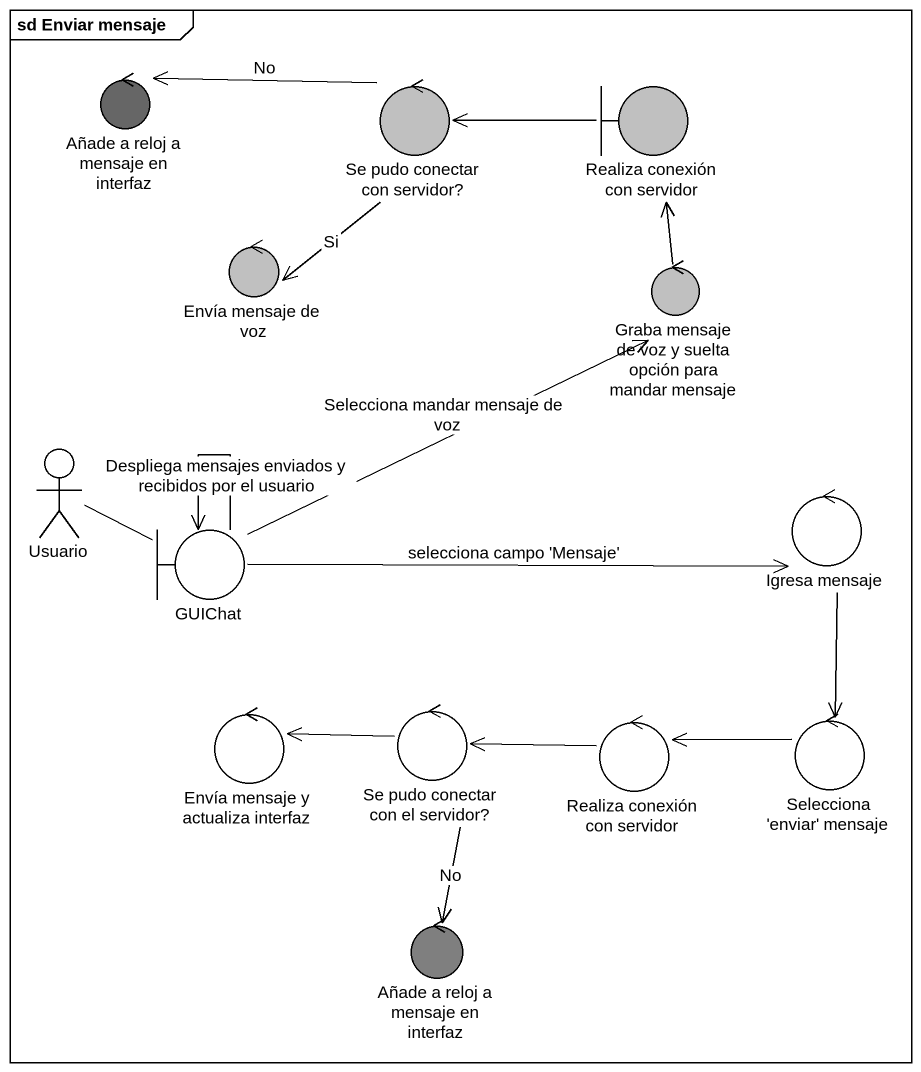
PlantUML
@startuml
mainframe sd Enviar mensaje
control "Añade a reloj a mensaje en interfaz" as Añade_a_reloj_a_mensaje_en #666666
control "Se pudo conectar con servidor?" as Se_pudo_conectar_con #C0C0C0
boundary "Realiza conexión con servidor" as Realiza_conexión_con #C0C0C0
control "Envía mensaje de voz" as Envía_mensaje_de_voz #C0C0C0
control "Graba mensaje de voz y suelta opción para mandar mensaje" as Graba_mensaje_de_voz_y #C0C0C0
actor Usuario
boundary GUIChat
control "Igresa mensaje" as Igresa_mensaje
control "Envía mensaje y actualiza interfaz" as Envía_mensaje_y_actualiza #FFFFFF
control "Se pudo conectar con el servidor?" as Se_pudo_conectar_con_el #FFFFFF
control "Realiza conexión con servidor" as Realiza_conexión_con_2
control "Selecciona 'enviar' mensaje" as Selecciona_enviar_mensaje
control "Añade a reloj a mensaje en interfaz" as Añade_a_reloj_a_mensaje_en_2 #7F7F7F
Se_pudo_conectar_con -left-> Añade_a_reloj_a_mensaje_en : No
Se_pudo_conectar_con --> Envía_mensaje_de_voz : Si
Realiza_conexión_con -left-> Se_pudo_conectar_con
Graba_mensaje_de_voz_y -up-> Realiza_conexión_con
Usuario -right- GUIChat
GUIChat -right-> Graba_mensaje_de_voz_y : Selecciona mandar mensaje de voz
GUIChat --> GUIChat : Despliega mensajes enviados y recibidos por el usuario
GUIChat -right-> Igresa_mensaje : selecciona campo 'Mensaje'
Igresa_mensaje --> Selecciona_enviar_mensaje
Se_pudo_conectar_con_el -left-> Envía_mensaje_y_actualiza
Se_pudo_conectar_con_el --> Añade_a_reloj_a_mensaje_en_2 : No
Realiza_conexión_con_2 -left-> Se_pudo_conectar_con_el
Selecciona_enviar_mensaje -left-> Realiza_conexión_con_2
@enduml
